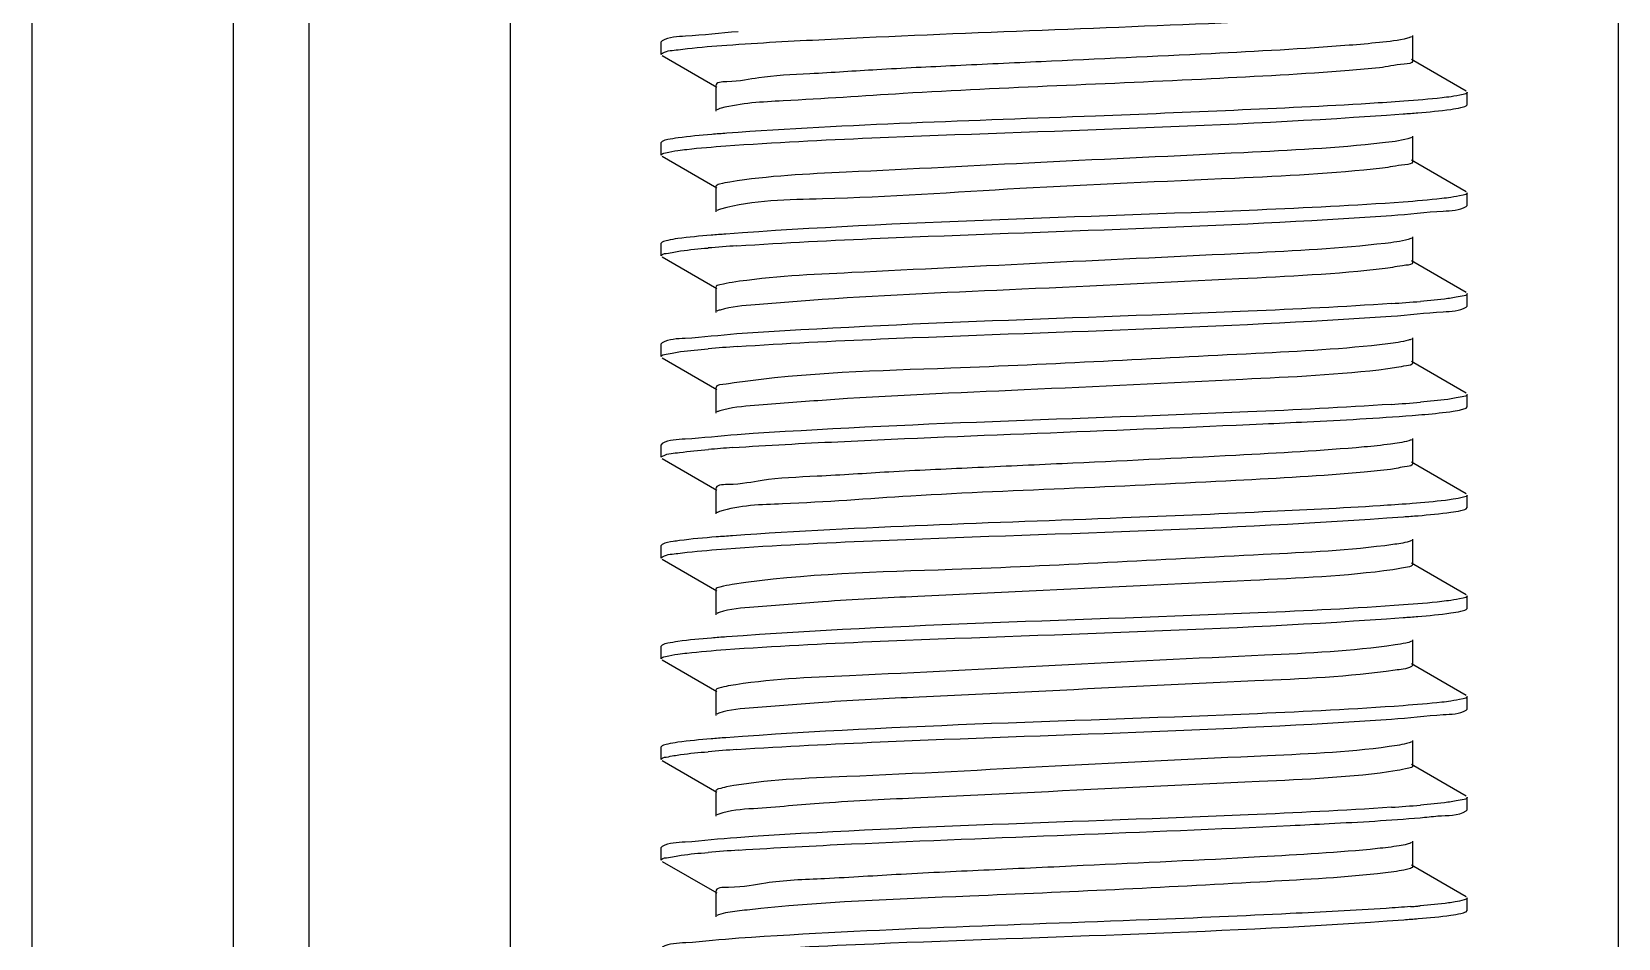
# Model space of a CAD drawing. Extents: x -409572 to -157272, y 600795 to 878326.
# Drawn here: x -397030.8 to -396796.4, y 820438.3 to 820572.3 of the extents above; entities that cross this region are included whole.
import ezdxf

# ---------------------------------------------------------------- set-up
doc = ezdxf.new("R2010")
doc.units = 0
doc.header["$LTSCALE"] = 1000
doc.header["$MEASUREMENT"] = 0
doc.layers.get('0').update_dxf_attribs({"linetype": 'CONTINUOUS'})

msp = doc.modelspace()

# ---------------------------------------------------------------- linework, layer by layer
at = {"linetype": 'CONTINUOUS'}
for p, q in [((-397030.76, 822308.34), (-397030.76, 819345.2)), ((-397000.99, 822308.34), (-397000.99, 819345.2)), ((-396989.83, 822308.34), (-396989.83, 819345.2)), ((-396960.07, 822308.34), (-396960.07, 819345.2)), ((-396796.35, 822308.34), (-396796.35, 819345.2)), ((-396937.6, 820570.95), (-396937.74, 820570.79)), ((-396937.74, 820568.93), (-396937.74, 820570.79)), ((-396937.74, 820568.93), (-396937.74, 820570.79)), ((-396826.73, 820568), (-396826.73, 820571.72)), ((-396937.6, 820568.77), (-396929.52, 820564.09)), ((-396818.82, 820563.51), (-396826.9, 820568.19)), ((-396929.69, 820564.28), (-396929.69, 820560.56)), ((-396818.82, 820561.33), (-396818.68, 820561.49)), ((-396818.68, 820561.49), (-396818.68, 820563.35)), ((-396818.68, 820561.49), (-396818.68, 820563.35)), ((-396826.73, 820553.12), (-396826.73, 820556.84)), ((-396937.6, 820556.07), (-396937.74, 820555.91)), ((-396937.74, 820554.05), (-396937.74, 820555.91)), ((-396937.74, 820554.05), (-396937.74, 820555.91)), ((-396937.6, 820553.89), (-396929.52, 820549.21)), ((-396818.82, 820548.63), (-396826.9, 820553.31)), ((-396929.69, 820549.4), (-396929.69, 820545.68)), ((-396818.68, 820546.61), (-396818.68, 820548.47)), ((-396818.68, 820546.61), (-396818.68, 820548.47)), ((-396818.82, 820546.44), (-396818.68, 820546.61)), ((-396937.6, 820541.19), (-396937.74, 820541.03)), ((-396937.74, 820539.17), (-396937.74, 820541.03)), ((-396937.74, 820539.17), (-396937.74, 820541.03)), ((-396826.73, 820538.23), (-396826.73, 820541.96)), ((-396937.6, 820539), (-396929.52, 820534.33)), ((-396818.82, 820533.75), (-396826.9, 820538.42)), ((-396929.69, 820534.51), (-396929.69, 820530.79)), ((-396818.68, 820531.72), (-396818.68, 820533.58)), ((-396818.68, 820531.72), (-396818.68, 820533.58)), ((-396818.82, 820531.56), (-396818.68, 820531.72)), ((-396937.6, 820526.31), (-396937.74, 820526.14)), ((-396826.73, 820523.35), (-396826.73, 820527.07)), ((-396937.74, 820524.28), (-396937.74, 820526.14)), ((-396937.74, 820524.28), (-396937.74, 820526.14)), ((-396937.6, 820524.12), (-396929.52, 820519.44)), ((-396818.82, 820518.86), (-396826.9, 820523.54)), ((-396929.69, 820519.63), (-396929.69, 820515.91)), ((-396818.82, 820516.68), (-396818.68, 820516.84)), ((-396818.68, 820516.84), (-396818.68, 820518.7)), ((-396818.68, 820516.84), (-396818.68, 820518.7)), ((-396826.73, 820508.47), (-396826.73, 820512.19)), ((-396937.6, 820511.42), (-396937.74, 820511.26)), ((-396937.74, 820509.4), (-396937.74, 820511.26)), ((-396937.74, 820509.4), (-396937.74, 820511.26)), ((-396937.6, 820509.24), (-396929.52, 820504.56)), ((-396818.82, 820503.98), (-396826.9, 820508.66)), ((-396929.69, 820504.75), (-396929.69, 820501.03)), ((-396818.68, 820501.96), (-396818.68, 820503.82)), ((-396818.68, 820501.96), (-396818.68, 820503.82)), ((-396826.78, 820502.57), (-396827.17, 820502.54)), ((-396818.82, 820501.79), (-396818.68, 820501.96)), ((-396937.6, 820496.54), (-396937.74, 820496.38)), ((-396937.74, 820494.52), (-396937.74, 820496.38)), ((-396937.74, 820494.52), (-396937.74, 820496.38)), ((-396826.73, 820493.59), (-396826.73, 820497.31)), ((-396937.6, 820494.35), (-396929.52, 820489.68)), ((-396818.82, 820489.1), (-396826.9, 820493.77)), ((-396929.69, 820489.87), (-396929.69, 820486.14)), ((-396818.68, 820487.07), (-396818.68, 820488.93)), ((-396818.68, 820487.07), (-396818.68, 820488.93)), ((-396818.82, 820486.91), (-396818.68, 820487.07)), ((-396937.6, 820481.66), (-396937.74, 820481.49)), ((-396826.73, 820478.7), (-396826.73, 820482.42)), ((-396937.74, 820479.63), (-396937.74, 820481.49)), ((-396937.74, 820479.63), (-396937.74, 820481.49)), ((-396937.6, 820479.47), (-396929.52, 820474.79)), ((-396818.82, 820474.21), (-396826.9, 820478.89)), ((-396929.69, 820474.98), (-396929.69, 820471.26)), ((-396818.68, 820472.19), (-396818.68, 820474.05)), ((-396818.68, 820472.19), (-396818.68, 820474.05)), ((-396929.23, 820471.58), (-396929.52, 820471.45)), ((-396818.82, 820472.03), (-396818.68, 820472.19)), ((-396937.6, 820466.77), (-396937.74, 820466.61)), ((-396937.74, 820464.75), (-396937.74, 820466.61)), ((-396937.74, 820464.75), (-396937.74, 820466.61)), ((-396826.73, 820463.82), (-396826.73, 820467.54)), ((-396937.6, 820464.59), (-396929.52, 820459.91)), ((-396818.82, 820459.33), (-396826.9, 820464.01)), ((-396929.69, 820460.1), (-396929.69, 820456.38)), ((-396818.68, 820457.31), (-396818.68, 820459.17)), ((-396818.68, 820457.31), (-396818.68, 820459.17)), ((-396929.26, 820456.68), (-396929.52, 820456.57)), ((-396818.82, 820457.15), (-396818.68, 820457.31)), ((-396937.6, 820451.89), (-396937.74, 820451.73)), ((-396937.74, 820449.87), (-396937.74, 820451.73)), ((-396937.74, 820449.87), (-396937.74, 820451.73)), ((-396826.73, 820448.94), (-396826.73, 820452.66)), ((-396937.6, 820449.7), (-396929.52, 820445.03)), ((-396818.82, 820444.45), (-396826.9, 820449.13)), ((-396929.69, 820445.22), (-396929.69, 820441.5)), ((-396818.68, 820442.43), (-396818.68, 820444.29)), ((-396818.68, 820442.43), (-396818.68, 820444.29)), ((-396929.28, 820441.79), (-396929.52, 820441.68)), ((-396818.82, 820442.26), (-396818.68, 820442.43))]:
    msp.add_line(p, q, dxfattribs=at)
for centre, radius, start, end in [((-396909.48, 820286.23), 254.99, 93.8428, 94.8037), ((-396846.95, 820786.61), 255.07, 273.8419, 274.8035), ((-396909.42, 820270.63), 255.7, 93.8337, 94.8049), ((-396847.02, 820772.54), 255.9, 273.8331, 274.8033), ((-396910.32, 820267.05), 244.36, 93.9624, 94.8027), ((-396909.48, 820211.82), 254.98, 93.8429, 94.8037), ((-396846.95, 820712.16), 255.04, 273.8423, 274.8035), ((-396909.12, 820192.42), 259.5, 93.7981, 94.8008), ((-396844.03, 820661.35), 219, 274.451, 274.6348), ((-396841.65, 820631.99), 189.54, 274.6342, 274.8518)]:
    msp.add_arc(centre, radius, start, end, dxfattribs=at)
for points, knots in [([(-396928.08, 820570.3), (-396923.25, 820570.65), (-396898.27, 820571.97), (-396873.28, 820572.8), (-396853.13, 820573.68)], [0, 0, 0, 0, 0.19365, 1, 1, 1, 1]), ([(-396926.41, 820572.28), (-396929, 820572.1), (-396932.63, 820571.6), (-396936.59, 820571.53), (-396937.6, 820570.95)], [0, 0, 0, 0, 0.690474, 1, 1, 1, 1]), ([(-396826.9, 820571.53), (-396827.07, 820571.43), (-396828.64, 820570.98), (-396830.24, 820570.83), (-396831.64, 820570.68)], [0, 0, 0, 0, 0.127551, 1, 1, 1, 1]), ([(-396937.74, 820568.93), (-396937.74, 820569.01), (-396936.86, 820569.56), (-396936.05, 820569.51), (-396935.27, 820569.62)], [0, 0, 0, 0, 0.088902, 1, 1, 1, 1]), ([(-396935.27, 820569.62), (-396934.81, 820569.68), (-396932.42, 820569.97), (-396930.02, 820570.16), (-396928.08, 820570.3)], [0, 0, 0, 0, 0.191493, 1, 1, 1, 1]), ([(-396856.52, 820569.03), (-396864.89, 820568.61), (-396877.49, 820568.04), (-396893.92, 820567.27), (-396905.38, 820566.72), (-396914.86, 820566.07), (-396922.8, 820565.74), (-396926.44, 820564.84), (-396929.68, 820564.85), (-396929.69, 820564.28)], [0, 0, 0, 0, 0.342508, 0.514774, 0.67345, 0.808552, 0.911716, 0.976643, 1, 1, 1, 1]), ([(-396831.64, 820570.68), (-396833.13, 820570.52), (-396841.42, 820569.8), (-396849.72, 820569.38), (-396856.52, 820569.03)], [0, 0, 0, 0, 0.181047, 1, 1, 1, 1]), ([(-396831.64, 820566.96), (-396833.13, 820566.8), (-396841.42, 820566.08), (-396849.72, 820565.66), (-396856.52, 820565.31)], [0, 0, 0, 0, 0.181047, 1, 1, 1, 1]), ([(-396826.73, 820568), (-396826.73, 820567.55), (-396829.24, 820567.45), (-396830.41, 820567.09), (-396831.64, 820566.96)], [0, 0, 0, 0, 0.267058, 1, 1, 1, 1]), ([(-396856.52, 820565.31), (-396871.69, 820564.54), (-396892.82, 820563.86), (-396916.86, 820562.15), (-396925.93, 820561.76), (-396928.91, 820560.97)], [0, 0, 0, 0, 0.627959, 0.872762, 1, 1, 1, 1]), ([(-396828.04, 820562), (-396829.71, 820561.88), (-396838.07, 820561.34), (-396846.44, 820560.95), (-396853.13, 820560.66)], [0, 0, 0, 0, 0.200781, 1, 1, 1, 1]), ([(-396821.06, 820562.68), (-396821.51, 820562.61), (-396823.82, 820562.33), (-396826.15, 820562.14), (-396828.04, 820562)], [0, 0, 0, 0, 0.191322, 1, 1, 1, 1]), ([(-396818.68, 820563.35), (-396818.68, 820563.12), (-396819.85, 820562.92), (-396820.46, 820562.76), (-396821.06, 820562.68)], [0, 0, 0, 0, 0.274674, 1, 1, 1, 1]), ([(-396928.91, 820560.97), (-396929.03, 820560.94), (-396929.24, 820560.88), (-396929.44, 820560.79), (-396929.52, 820560.75)], [0, 0, 0, 0, 0.581363, 1, 1, 1, 1]), ([(-396928.22, 820555.41), (-396921.04, 820555.93), (-396887.67, 820557.56), (-396854.26, 820558.21), (-396828.13, 820560.14)], [0, 0, 0, 0, 0.215563, 1, 1, 1, 1]), ([(-396853.13, 820560.66), (-396859.95, 820560.36), (-396884.93, 820559.31), (-396909.94, 820558.6), (-396928.08, 820557.28)], [0, 0, 0, 0, 0.272813, 1, 1, 1, 1]), ([(-396828.13, 820560.14), (-396827.41, 820560.19), (-396825.06, 820560.37), (-396822.71, 820560.58), (-396821.09, 820560.81)], [0, 0, 0, 0, 0.307508, 1, 1, 1, 1]), ([(-396821.09, 820560.81), (-396820.59, 820560.88), (-396819.84, 820561.02), (-396819.06, 820561.19), (-396818.82, 820561.33)], [0, 0, 0, 0, 0.643014, 1, 1, 1, 1]), ([(-396928.08, 820557.28), (-396928.82, 820557.22), (-396931.22, 820557.04), (-396933.62, 820556.82), (-396935.27, 820556.59)], [0, 0, 0, 0, 0.307292, 1, 1, 1, 1]), ([(-396826.9, 820556.65), (-396827.06, 820556.55), (-396828.48, 820556.13), (-396829.94, 820555.99), (-396831.21, 820555.84)], [0, 0, 0, 0, 0.129975, 1, 1, 1, 1]), ([(-396937.74, 820554.05), (-396937.74, 820554.28), (-396936.55, 820554.48), (-396935.92, 820554.64), (-396935.31, 820554.73)], [0, 0, 0, 0, 0.274321, 1, 1, 1, 1]), ([(-396935.27, 820556.59), (-396935.78, 820556.52), (-396936.56, 820556.39), (-396937.35, 820556.21), (-396937.6, 820556.07)], [0, 0, 0, 0, 0.644069, 1, 1, 1, 1]), ([(-396935.31, 820554.73), (-396934.86, 820554.79), (-396932.5, 820555.08), (-396930.13, 820555.27), (-396928.22, 820555.41)], [0, 0, 0, 0, 0.191455, 1, 1, 1, 1]), ([(-396831.21, 820555.84), (-396838, 820555.08), (-396854.83, 820554.23), (-396881.25, 820553.02), (-396906.54, 820551.66), (-396921.92, 820551), (-396927.6, 820550.07)], [0, 0, 0, 0, 0.212318, 0.523282, 0.82144, 1, 1, 1, 1]), ([(-396831.21, 820552.12), (-396838.44, 820551.31), (-396856.31, 820550.42), (-396883.94, 820549.31), (-396909.13, 820547.48), (-396924.13, 820547.43), (-396928.99, 820546.07)], [0, 0, 0, 0, 0.223031, 0.54745, 0.845499, 1, 1, 1, 1]), ([(-396826.73, 820553.12), (-396826.73, 820552.71), (-396829.01, 820552.57), (-396830.09, 820552.25), (-396831.21, 820552.12)], [0, 0, 0, 0, 0.267925, 1, 1, 1, 1]), ([(-396927.6, 820550.07), (-396928.12, 820549.99), (-396928.69, 820549.85), (-396929.68, 820549.61), (-396929.69, 820549.4)], [0, 0, 0, 0, 0.718713, 1, 1, 1, 1]), ([(-396821.09, 820547.79), (-396821.53, 820547.73), (-396823.88, 820547.44), (-396826.23, 820547.25), (-396828.13, 820547.11)], [0, 0, 0, 0, 0.191314, 1, 1, 1, 1]), ([(-396818.68, 820548.47), (-396818.68, 820548.24), (-396819.86, 820548.04), (-396820.48, 820547.88), (-396821.09, 820547.79)], [0, 0, 0, 0, 0.274523, 1, 1, 1, 1]), ([(-396928.99, 820546.07), (-396929.09, 820546.04), (-396929.28, 820545.98), (-396929.45, 820545.91), (-396929.52, 820545.86)], [0, 0, 0, 0, 0.575346, 1, 1, 1, 1]), ([(-396828.13, 820547.11), (-396835.29, 820546.59), (-396868.66, 820544.96), (-396902.07, 820544.3), (-396928.22, 820542.38)], [0, 0, 0, 0, 0.215104, 1, 1, 1, 1]), ([(-396926.56, 820540.64), (-396919.51, 820541.12), (-396887.28, 820542.67), (-396855, 820543.42), (-396829.86, 820545.13)], [0, 0, 0, 0, 0.219065, 1, 1, 1, 1]), ([(-396829.86, 820545.13), (-396827.3, 820545.31), (-396823.72, 820545.8), (-396819.82, 820545.87), (-396818.82, 820546.44)], [0, 0, 0, 0, 0.690198, 1, 1, 1, 1]), ([(-396935.31, 820541.71), (-396935.81, 820541.64), (-396936.57, 820541.5), (-396937.36, 820541.33), (-396937.6, 820541.19)], [0, 0, 0, 0, 0.643484, 1, 1, 1, 1]), ([(-396928.22, 820542.38), (-396928.94, 820542.33), (-396931.31, 820542.15), (-396933.68, 820541.93), (-396935.31, 820541.71)], [0, 0, 0, 0, 0.307355, 1, 1, 1, 1]), ([(-396830.79, 820541.01), (-396837.43, 820540.22), (-396854.06, 820539.39), (-396880.34, 820538.16), (-396905.83, 820536.84), (-396921.44, 820536.13), (-396927.29, 820535.24)], [0, 0, 0, 0, 0.20724, 0.51628, 0.816365, 1, 1, 1, 1]), ([(-396826.9, 820541.77), (-396827.05, 820541.68), (-396828.33, 820541.28), (-396829.65, 820541.14), (-396830.79, 820541.01)], [0, 0, 0, 0, 0.132681, 1, 1, 1, 1]), ([(-396937.74, 820539.17), (-396937.74, 820539.43), (-396936.32, 820539.61), (-396935.6, 820539.81), (-396934.89, 820539.9)], [0, 0, 0, 0, 0.271611, 1, 1, 1, 1]), ([(-396826.73, 820538.23), (-396826.73, 820537.86), (-396828.79, 820537.7), (-396829.78, 820537.41), (-396830.79, 820537.29)], [0, 0, 0, 0, 0.269156, 1, 1, 1, 1]), ([(-396830.79, 820537.29), (-396837.97, 820536.44), (-396855.89, 820535.61), (-396883.6, 820534.21), (-396907.47, 820533.26), (-396922.29, 820532.05), (-396927.38, 820531.66), (-396929.05, 820531.16)], [0, 0, 0, 0, 0.220196, 0.54582, 0.845894, 0.946809, 1, 1, 1, 1]), ([(-396927.29, 820535.24), (-396927.89, 820535.15), (-396928.53, 820534.99), (-396929.68, 820534.75), (-396929.69, 820534.51)], [0, 0, 0, 0, 0.721722, 1, 1, 1, 1]), ([(-396818.68, 820533.58), (-396818.68, 820533.31), (-396820.1, 820533.14), (-396820.82, 820532.94), (-396821.54, 820532.85)], [0, 0, 0, 0, 0.271592, 1, 1, 1, 1]), ([(-396929.05, 820531.16), (-396929.15, 820531.14), (-396929.31, 820531.09), (-396929.46, 820531.02), (-396929.52, 820530.98)], [0, 0, 0, 0, 0.569898, 1, 1, 1, 1]), ([(-396829.86, 820532.11), (-396836.91, 820531.63), (-396869.15, 820530.07), (-396901.42, 820529.33), (-396926.56, 820527.62)], [0, 0, 0, 0, 0.219079, 1, 1, 1, 1]), ([(-396829.91, 820530.24), (-396827.34, 820530.42), (-396823.74, 820530.92), (-396819.82, 820530.99), (-396818.82, 820531.56)], [0, 0, 0, 0, 0.690279, 1, 1, 1, 1]), ([(-396926.51, 820525.76), (-396919.47, 820526.24), (-396887.26, 820527.79), (-396855.02, 820528.54), (-396829.91, 820530.24)], [0, 0, 0, 0, 0.219185, 1, 1, 1, 1]), ([(-396926.56, 820527.62), (-396929.12, 820527.44), (-396932.7, 820526.95), (-396936.6, 820526.88), (-396937.6, 820526.31)], [0, 0, 0, 0, 0.690206, 1, 1, 1, 1]), ([(-396830.4, 820526.17), (-396836.87, 820525.37), (-396858.43, 820524.34), (-396890.58, 820522.52), (-396916.38, 820521.92), (-396926.97, 820520.4)], [0, 0, 0, 0, 0.202178, 0.668259, 1, 1, 1, 1]), ([(-396826.9, 820526.88), (-396827.04, 820526.8), (-396828.18, 820526.43), (-396829.38, 820526.3), (-396830.4, 820526.17)], [0, 0, 0, 0, 0.135599, 1, 1, 1, 1]), ([(-396937.74, 820524.28), (-396937.74, 820524.55), (-396936.33, 820524.73), (-396935.61, 820524.92), (-396934.89, 820525.02)], [0, 0, 0, 0, 0.27163, 1, 1, 1, 1]), ([(-396830.4, 820522.45), (-396837.51, 820521.57), (-396855.45, 820520.76), (-396883.29, 820519.33), (-396907.4, 820518.4), (-396922.33, 820517.15), (-396927.45, 820516.78), (-396929.11, 820516.26)], [0, 0, 0, 0, 0.217203, 0.543941, 0.846117, 0.947352, 1, 1, 1, 1]), ([(-396826.73, 820523.35), (-396826.73, 820523.01), (-396828.57, 820522.82), (-396829.48, 820522.57), (-396830.4, 820522.45)], [0, 0, 0, 0, 0.270603, 1, 1, 1, 1]), ([(-396926.97, 820520.4), (-396927.37, 820520.35), (-396928.13, 820520.13), (-396929.68, 820520.18), (-396929.69, 820519.63)], [0, 0, 0, 0, 0.421834, 1, 1, 1, 1]), ([(-396829.91, 820517.22), (-396836.96, 820516.74), (-396869.16, 820515.19), (-396901.4, 820514.45), (-396926.51, 820512.74)], [0, 0, 0, 0, 0.219186, 1, 1, 1, 1]), ([(-396818.68, 820518.7), (-396818.68, 820518.43), (-396820.11, 820518.25), (-396820.83, 820518.06), (-396821.55, 820517.96)], [0, 0, 0, 0, 0.271523, 1, 1, 1, 1]), ([(-396929.11, 820516.26), (-396929.19, 820516.24), (-396929.33, 820516.19), (-396929.47, 820516.13), (-396929.52, 820516.1)], [0, 0, 0, 0, 0.564969, 1, 1, 1, 1]), ([(-396848.87, 820514.34), (-396846.69, 820514.44), (-396839.32, 820514.79), (-396831.96, 820515.18), (-396826.78, 820515.59)], [0, 0, 0, 0, 0.29642, 1, 1, 1, 1]), ([(-396826.78, 820515.59), (-396826.16, 820515.64), (-396824.14, 820515.81), (-396822.12, 820516), (-396820.74, 820516.22)], [0, 0, 0, 0, 0.307999, 1, 1, 1, 1]), ([(-396820.74, 820516.22), (-396820.32, 820516.28), (-396819.68, 820516.4), (-396819.03, 820516.56), (-396818.82, 820516.68)], [0, 0, 0, 0, 0.636475, 1, 1, 1, 1]), ([(-396926.51, 820512.74), (-396929.08, 820512.56), (-396932.68, 820512.07), (-396936.6, 820512), (-396937.6, 820511.42)], [0, 0, 0, 0, 0.6903, 1, 1, 1, 1]), ([(-396927.21, 820510.83), (-396922.02, 820511.19), (-396895.92, 820512.54), (-396869.79, 820513.38), (-396848.87, 820514.34)], [0, 0, 0, 0, 0.198843, 1, 1, 1, 1]), ([(-396937.74, 820509.4), (-396937.74, 820509.48), (-396936.76, 820510.06), (-396935.9, 820510), (-396935.04, 820510.11)], [0, 0, 0, 0, 0.087225, 1, 1, 1, 1]), ([(-396830.03, 820511.34), (-396831.31, 820511.17), (-396838.9, 820510.42), (-396846.52, 820510.02), (-396852.84, 820509.69)], [0, 0, 0, 0, 0.16974, 1, 1, 1, 1]), ([(-396826.9, 820512), (-396827.03, 820511.93), (-396828.05, 820511.58), (-396829.11, 820511.46), (-396830.03, 820511.34)], [0, 0, 0, 0, 0.138888, 1, 1, 1, 1]), ([(-396852.84, 820509.69), (-396861.41, 820509.24), (-396874.4, 820508.65), (-396891.47, 820507.85), (-396903.61, 820507.29), (-396913.73, 820506.6), (-396922.27, 820506.28), (-396926.17, 820505.3), (-396929.69, 820505.36), (-396929.69, 820504.75)], [0, 0, 0, 0, 0.333656, 0.505798, 0.66612, 0.803713, 0.909344, 0.976032, 1, 1, 1, 1]), ([(-396830.03, 820507.62), (-396831.31, 820507.45), (-396838.9, 820506.7), (-396846.52, 820506.3), (-396852.84, 820505.97)], [0, 0, 0, 0, 0.16974, 1, 1, 1, 1]), ([(-396826.73, 820508.47), (-396826.73, 820508.16), (-396828.37, 820507.95), (-396829.2, 820507.73), (-396830.03, 820507.62)], [0, 0, 0, 0, 0.272538, 1, 1, 1, 1]), ([(-396852.84, 820505.97), (-396860.79, 820505.55), (-396876.79, 820504.77), (-396899.18, 820503.92), (-396916.55, 820502.52), (-396926.17, 820502.33), (-396929.16, 820501.37)], [0, 0, 0, 0, 0.312169, 0.628846, 0.877123, 1, 1, 1, 1]), ([(-396820.74, 820503.19), (-396821.12, 820503.13), (-396823.13, 820502.87), (-396825.15, 820502.7), (-396826.78, 820502.57)], [0, 0, 0, 0, 0.190994, 1, 1, 1, 1]), ([(-396818.68, 820503.82), (-396818.68, 820503.62), (-396819.67, 820503.41), (-396820.22, 820503.27), (-396820.74, 820503.19)], [0, 0, 0, 0, 0.277611, 1, 1, 1, 1]), ([(-396929.16, 820501.37), (-396929.23, 820501.34), (-396929.35, 820501.3), (-396929.47, 820501.24), (-396929.52, 820501.22)], [0, 0, 0, 0, 0.560517, 1, 1, 1, 1]), ([(-396928.12, 820495.88), (-396920.93, 820496.41), (-396887.59, 820498.03), (-396854.2, 820498.68), (-396828.1, 820500.61)], [0, 0, 0, 0, 0.216008, 1, 1, 1, 1]), ([(-396848.87, 820501.32), (-396855.79, 820501), (-396881.9, 820499.89), (-396908.04, 820499.15), (-396927.21, 820497.81)], [0, 0, 0, 0, 0.264864, 1, 1, 1, 1]), ([(-396827.17, 820502.54), (-396828.62, 820502.43), (-396835.85, 820501.93), (-396843.09, 820501.58), (-396848.87, 820501.32)], [0, 0, 0, 0, 0.200777, 1, 1, 1, 1]), ([(-396828.1, 820500.61), (-396827.38, 820500.66), (-396825.03, 820500.84), (-396822.69, 820501.05), (-396821.08, 820501.28)], [0, 0, 0, 0, 0.307522, 1, 1, 1, 1]), ([(-396821.08, 820501.28), (-396820.59, 820501.35), (-396819.83, 820501.48), (-396819.06, 820501.66), (-396818.82, 820501.79)], [0, 0, 0, 0, 0.642871, 1, 1, 1, 1]), ([(-396935.04, 820497.09), (-396935.36, 820497.05), (-396936.21, 820496.91), (-396937.12, 820496.82), (-396937.6, 820496.54)], [0, 0, 0, 0, 0.361201, 1, 1, 1, 1]), ([(-396935.28, 820495.2), (-396934.82, 820495.26), (-396932.44, 820495.55), (-396930.06, 820495.74), (-396928.12, 820495.88)], [0, 0, 0, 0, 0.191562, 1, 1, 1, 1]), ([(-396927.21, 820497.81), (-396928.01, 820497.75), (-396930.63, 820497.56), (-396933.24, 820497.33), (-396935.04, 820497.09)], [0, 0, 0, 0, 0.30692, 1, 1, 1, 1]), ([(-396829.67, 820496.5), (-396836.01, 820495.63), (-396857.77, 820494.65), (-396890.25, 820492.7), (-396916.54, 820492.23), (-396927.27, 820490.59)], [0, 0, 0, 0, 0.196411, 0.666993, 1, 1, 1, 1]), ([(-396826.9, 820497.12), (-396827.01, 820497.05), (-396827.92, 820496.73), (-396828.87, 820496.61), (-396829.67, 820496.5)], [0, 0, 0, 0, 0.142204, 1, 1, 1, 1]), ([(-396937.74, 820494.52), (-396937.74, 820494.59), (-396936.86, 820495.15), (-396936.06, 820495.09), (-396935.28, 820495.2)], [0, 0, 0, 0, 0.088954, 1, 1, 1, 1]), ([(-396826.73, 820493.59), (-396826.73, 820493.3), (-396828.18, 820493.08), (-396828.93, 820492.88), (-396829.67, 820492.78)], [0, 0, 0, 0, 0.27426, 1, 1, 1, 1]), ([(-396829.67, 820492.78), (-396836.61, 820491.82), (-396854.57, 820491.06), (-396877.95, 820489.88), (-396899.04, 820488.88), (-396912.64, 820488.22), (-396922.38, 820487.36), (-396927.56, 820487.02), (-396929.19, 820486.47)], [0, 0, 0, 0, 0.210757, 0.539438, 0.704601, 0.845971, 0.948094, 1, 1, 1, 1]), ([(-396927.27, 820490.59), (-396927.88, 820490.5), (-396928.52, 820490.34), (-396929.69, 820490.1), (-396929.69, 820489.87)], [0, 0, 0, 0, 0.721991, 1, 1, 1, 1]), ([(-396818.68, 820488.93), (-396818.68, 820488.7), (-396819.86, 820488.5), (-396820.48, 820488.35), (-396821.08, 820488.26)], [0, 0, 0, 0, 0.274588, 1, 1, 1, 1]), ([(-396929.19, 820486.47), (-396929.26, 820486.45), (-396929.37, 820486.41), (-396929.48, 820486.36), (-396929.52, 820486.33)], [0, 0, 0, 0, 0.556492, 1, 1, 1, 1]), ([(-396828.1, 820487.58), (-396835.25, 820487.06), (-396868.59, 820485.43), (-396901.98, 820484.77), (-396928.12, 820482.86)], [0, 0, 0, 0, 0.214793, 1, 1, 1, 1]), ([(-396828.13, 820485.72), (-396827.41, 820485.77), (-396825.06, 820485.96), (-396822.7, 820486.17), (-396821.09, 820486.4)], [0, 0, 0, 0, 0.307509, 1, 1, 1, 1]), ([(-396821.08, 820488.26), (-396821.53, 820488.2), (-396823.86, 820487.91), (-396826.2, 820487.72), (-396828.1, 820487.58)], [0, 0, 0, 0, 0.191306, 1, 1, 1, 1]), ([(-396821.09, 820486.4), (-396820.59, 820486.47), (-396819.84, 820486.6), (-396819.06, 820486.77), (-396818.82, 820486.91)], [0, 0, 0, 0, 0.64301, 1, 1, 1, 1]), ([(-396928.21, 820480.99), (-396921.03, 820481.52), (-396887.67, 820483.14), (-396854.26, 820483.8), (-396828.13, 820485.72)], [0, 0, 0, 0, 0.215575, 1, 1, 1, 1]), ([(-396935.28, 820482.18), (-396935.78, 820482.11), (-396936.56, 820481.97), (-396937.35, 820481.8), (-396937.6, 820481.66)], [0, 0, 0, 0, 0.64396, 1, 1, 1, 1]), ([(-396928.12, 820482.86), (-396928.86, 820482.81), (-396931.25, 820482.62), (-396933.63, 820482.41), (-396935.28, 820482.18)], [0, 0, 0, 0, 0.307231, 1, 1, 1, 1]), ([(-396829.34, 820481.67), (-396835.71, 820480.73), (-396852.49, 820480), (-396879.36, 820478.68), (-396905.76, 820477.25), (-396921.95, 820476.64), (-396927.85, 820475.62)], [0, 0, 0, 0, 0.195765, 0.5095, 0.817954, 1, 1, 1, 1]), ([(-396826.9, 820482.24), (-396827.16, 820482.08), (-396827.99, 820481.89), (-396828.81, 820481.74), (-396829.34, 820481.67)], [0, 0, 0, 0, 0.360057, 1, 1, 1, 1]), ([(-396937.74, 820479.63), (-396937.74, 820479.87), (-396936.55, 820480.06), (-396935.92, 820480.23), (-396935.3, 820480.31)], [0, 0, 0, 0, 0.274314, 1, 1, 1, 1]), ([(-396935.3, 820480.31), (-396934.85, 820480.38), (-396932.5, 820480.66), (-396930.13, 820480.85), (-396928.21, 820480.99)], [0, 0, 0, 0, 0.19146, 1, 1, 1, 1]), ([(-396829.34, 820477.95), (-396836.18, 820476.94), (-396854.13, 820476.22), (-396877.55, 820475.01), (-396898.82, 820474.01), (-396912.57, 820473.35), (-396922.38, 820472.47), (-396927.6, 820472.14), (-396929.23, 820471.58)], [0, 0, 0, 0, 0.20733, 0.536865, 0.70321, 0.84565, 0.948324, 1, 1, 1, 1]), ([(-396826.73, 820478.7), (-396826.73, 820478.62), (-396827.64, 820478.01), (-396828.51, 820478.07), (-396829.34, 820477.95)], [0, 0, 0, 0, 0.0912, 1, 1, 1, 1]), ([(-396927.85, 820475.62), (-396928.31, 820475.54), (-396928.82, 820475.42), (-396929.69, 820475.17), (-396929.69, 820474.98)], [0, 0, 0, 0, 0.715817, 1, 1, 1, 1]), ([(-396828.13, 820472.7), (-396835.29, 820472.17), (-396868.66, 820470.54), (-396902.07, 820469.89), (-396928.21, 820467.97)], [0, 0, 0, 0, 0.215095, 1, 1, 1, 1]), ([(-396821.09, 820473.38), (-396821.53, 820473.31), (-396823.88, 820473.03), (-396826.23, 820472.84), (-396828.13, 820472.7)], [0, 0, 0, 0, 0.191314, 1, 1, 1, 1]), ([(-396818.68, 820474.05), (-396818.68, 820473.82), (-396819.86, 820473.62), (-396820.48, 820473.46), (-396821.09, 820473.38)], [0, 0, 0, 0, 0.274525, 1, 1, 1, 1]), ([(-396926.57, 820466.23), (-396919.51, 820466.71), (-396887.28, 820468.26), (-396855, 820469), (-396829.86, 820470.72)], [0, 0, 0, 0, 0.219065, 1, 1, 1, 1]), ([(-396829.86, 820470.72), (-396827.3, 820470.89), (-396823.72, 820471.39), (-396819.82, 820471.46), (-396818.82, 820472.03)], [0, 0, 0, 0, 0.690194, 1, 1, 1, 1]), ([(-396928.21, 820467.97), (-396928.94, 820467.92), (-396931.31, 820467.73), (-396933.68, 820467.52), (-396935.3, 820467.29)], [0, 0, 0, 0, 0.307349, 1, 1, 1, 1]), ([(-396937.74, 820464.75), (-396937.74, 820465.02), (-396936.32, 820465.2), (-396935.6, 820465.39), (-396934.89, 820465.49)], [0, 0, 0, 0, 0.271609, 1, 1, 1, 1]), ([(-396935.3, 820467.29), (-396935.81, 820467.22), (-396936.57, 820467.09), (-396937.36, 820466.91), (-396937.6, 820466.77)], [0, 0, 0, 0, 0.6435, 1, 1, 1, 1]), ([(-396829.02, 820466.83), (-396835.35, 820465.84), (-396852.25, 820465.15), (-396879.36, 820463.8), (-396905.97, 820462.32), (-396922.27, 820461.78), (-396928.11, 820460.69)], [0, 0, 0, 0, 0.193557, 0.5097, 0.820432, 1, 1, 1, 1]), ([(-396826.9, 820467.35), (-396827.13, 820467.22), (-396827.85, 820467.04), (-396828.56, 820466.9), (-396829.02, 820466.83)], [0, 0, 0, 0, 0.365495, 1, 1, 1, 1]), ([(-396829.02, 820463.11), (-396835.77, 820462.06), (-396853.69, 820461.38), (-396877.14, 820460.14), (-396898.59, 820459.13), (-396912.48, 820458.47), (-396922.37, 820457.57), (-396927.63, 820457.26), (-396929.26, 820456.68)], [0, 0, 0, 0, 0.203778, 0.534105, 0.701642, 0.84519, 0.948477, 1, 1, 1, 1]), ([(-396826.73, 820463.82), (-396826.74, 820463.59), (-396827.83, 820463.35), (-396828.45, 820463.2), (-396829.02, 820463.11)], [0, 0, 0, 0, 0.279238, 1, 1, 1, 1]), ([(-396928.11, 820460.69), (-396928.51, 820460.61), (-396928.96, 820460.51), (-396929.69, 820460.26), (-396929.69, 820460.1)], [0, 0, 0, 0, 0.711874, 1, 1, 1, 1]), ([(-396818.68, 820459.17), (-396818.68, 820458.9), (-396820.1, 820458.72), (-396820.82, 820458.53), (-396821.54, 820458.43)], [0, 0, 0, 0, 0.271595, 1, 1, 1, 1]), ([(-396829.86, 820457.69), (-396836.91, 820457.21), (-396869.15, 820455.66), (-396901.42, 820454.92), (-396926.57, 820453.2)], [0, 0, 0, 0, 0.219073, 1, 1, 1, 1]), ([(-396844.81, 820455), (-396842.89, 820455.09), (-396836.49, 820455.41), (-396830.09, 820455.77), (-396825.61, 820456.15)], [0, 0, 0, 0, 0.29883, 1, 1, 1, 1]), ([(-396825.61, 820456.15), (-396824.74, 820456.23), (-396822.5, 820456.53), (-396820.04, 820456.44), (-396818.82, 820457.15)], [0, 0, 0, 0, 0.383631, 1, 1, 1, 1]), ([(-396926.31, 820451.36), (-396920.76, 820451.73), (-396893.6, 820453.09), (-396866.42, 820453.96), (-396844.81, 820455)], [0, 0, 0, 0, 0.204374, 1, 1, 1, 1]), ([(-396926.57, 820453.2), (-396929.12, 820453.03), (-396932.7, 820452.53), (-396936.6, 820452.46), (-396937.6, 820451.89)], [0, 0, 0, 0, 0.690204, 1, 1, 1, 1]), ([(-396828.73, 820452), (-396829.79, 820451.82), (-396836.64, 820451.04), (-396843.52, 820450.67), (-396849.33, 820450.35)], [0, 0, 0, 0, 0.156149, 1, 1, 1, 1]), ([(-396826.9, 820452.47), (-396827.1, 820452.35), (-396827.72, 820452.18), (-396828.34, 820452.06), (-396828.73, 820452)], [0, 0, 0, 0, 0.371732, 1, 1, 1, 1]), ([(-396937.74, 820449.87), (-396937.74, 820450.14), (-396936.27, 820450.32), (-396935.53, 820450.52), (-396934.79, 820450.62)], [0, 0, 0, 0, 0.271116, 1, 1, 1, 1]), ([(-396849.33, 820450.35), (-396858.03, 820449.86), (-396871.36, 820449.26), (-396888.99, 820448.43), (-396901.81, 820447.85), (-396912.56, 820447.14), (-396921.71, 820446.82), (-396925.88, 820445.76), (-396929.69, 820445.88), (-396929.69, 820445.22)], [0, 0, 0, 0, 0.324234, 0.49621, 0.658258, 0.798515, 0.906808, 0.975392, 1, 1, 1, 1]), ([(-396826.73, 820448.94), (-396826.74, 820448.74), (-396827.68, 820448.49), (-396828.23, 820448.36), (-396828.73, 820448.28)], [0, 0, 0, 0, 0.282702, 1, 1, 1, 1]), ([(-396849.33, 820446.63), (-396863.59, 820445.83), (-396888.84, 820444.63), (-396914.14, 820443.72), (-396925.07, 820442.51)], [0, 0, 0, 0, 0.565123, 1, 1, 1, 1]), ([(-396828.73, 820448.28), (-396829.79, 820448.1), (-396836.64, 820447.31), (-396843.52, 820446.95), (-396849.33, 820446.63)], [0, 0, 0, 0, 0.156149, 1, 1, 1, 1]), ([(-396818.68, 820444.29), (-396818.68, 820444.11), (-396819.51, 820443.9), (-396820, 820443.78), (-396820.44, 820443.71)], [0, 0, 0, 0, 0.281222, 1, 1, 1, 1]), ([(-396925.07, 820442.51), (-396925.56, 820442.45), (-396926.97, 820442.27), (-396928.41, 820442.11), (-396929.28, 820441.79)], [0, 0, 0, 0, 0.346329, 1, 1, 1, 1]), ([(-396844.81, 820441.98), (-396851.77, 820441.64), (-396878.94, 820440.47), (-396906.13, 820439.7), (-396926.31, 820438.34)], [0, 0, 0, 0, 0.256445, 1, 1, 1, 1]), ([(-396827.03, 820443.02), (-396828.24, 820442.92), (-396834.17, 820442.51), (-396840.09, 820442.2), (-396844.81, 820441.98)], [0, 0, 0, 0, 0.20481, 1, 1, 1, 1]), ([(-396820.44, 820443.71), (-396820.77, 820443.65), (-396822.48, 820443.41), (-396824.21, 820443.25), (-396825.61, 820443.13)], [0, 0, 0, 0, 0.190734, 1, 1, 1, 1]), ([(-396821.07, 820441.75), (-396820.58, 820441.82), (-396819.83, 820441.95), (-396819.06, 820442.13), (-396818.82, 820442.26)], [0, 0, 0, 0, 0.64268, 1, 1, 1, 1]), ([(-396927.99, 820436.36), (-396920.79, 820436.88), (-396887.47, 820438.5), (-396854.11, 820439.15), (-396828.05, 820441.08)], [0, 0, 0, 0, 0.21664, 1, 1, 1, 1]), ([(-396828.05, 820441.08), (-396827.34, 820441.13), (-396825, 820441.31), (-396822.67, 820441.52), (-396821.07, 820441.75)], [0, 0, 0, 0, 0.30754, 1, 1, 1, 1]), ([(-396926.31, 820438.34), (-396928.92, 820438.16), (-396932.59, 820437.65), (-396936.58, 820437.59), (-396937.6, 820437.01)], [0, 0, 0, 0, 0.690599, 1, 1, 1, 1])]:
    msp.add_open_spline(points, degree=3, knots=knots, dxfattribs=at)
for points in [[(-396934.89, 820539.9), (-396933.54, 820540.08), (-396932.18, 820540.2), (-396930.83, 820540.32)], [(-396821.54, 820532.85), (-396822.88, 820532.67), (-396824.24, 820532.55), (-396825.59, 820532.43)], [(-396934.89, 820525.02), (-396933.54, 820525.19), (-396932.19, 820525.32), (-396930.84, 820525.43)], [(-396821.55, 820517.96), (-396822.89, 820517.79), (-396824.24, 820517.66), (-396825.59, 820517.55)], [(-396935.04, 820510.11), (-396933.63, 820510.3), (-396932.2, 820510.44), (-396930.78, 820510.56)], [(-396934.89, 820465.49), (-396933.54, 820465.66), (-396932.18, 820465.79), (-396930.83, 820465.9)], [(-396821.54, 820458.43), (-396822.88, 820458.26), (-396824.24, 820458.13), (-396825.59, 820458.02)], [(-396934.79, 820450.62), (-396933.48, 820450.78), (-396932.16, 820450.91), (-396930.84, 820451.02)]]:
    msp.add_open_spline(points, degree=3, dxfattribs=at)

doc.saveas('drawing.dxf')
